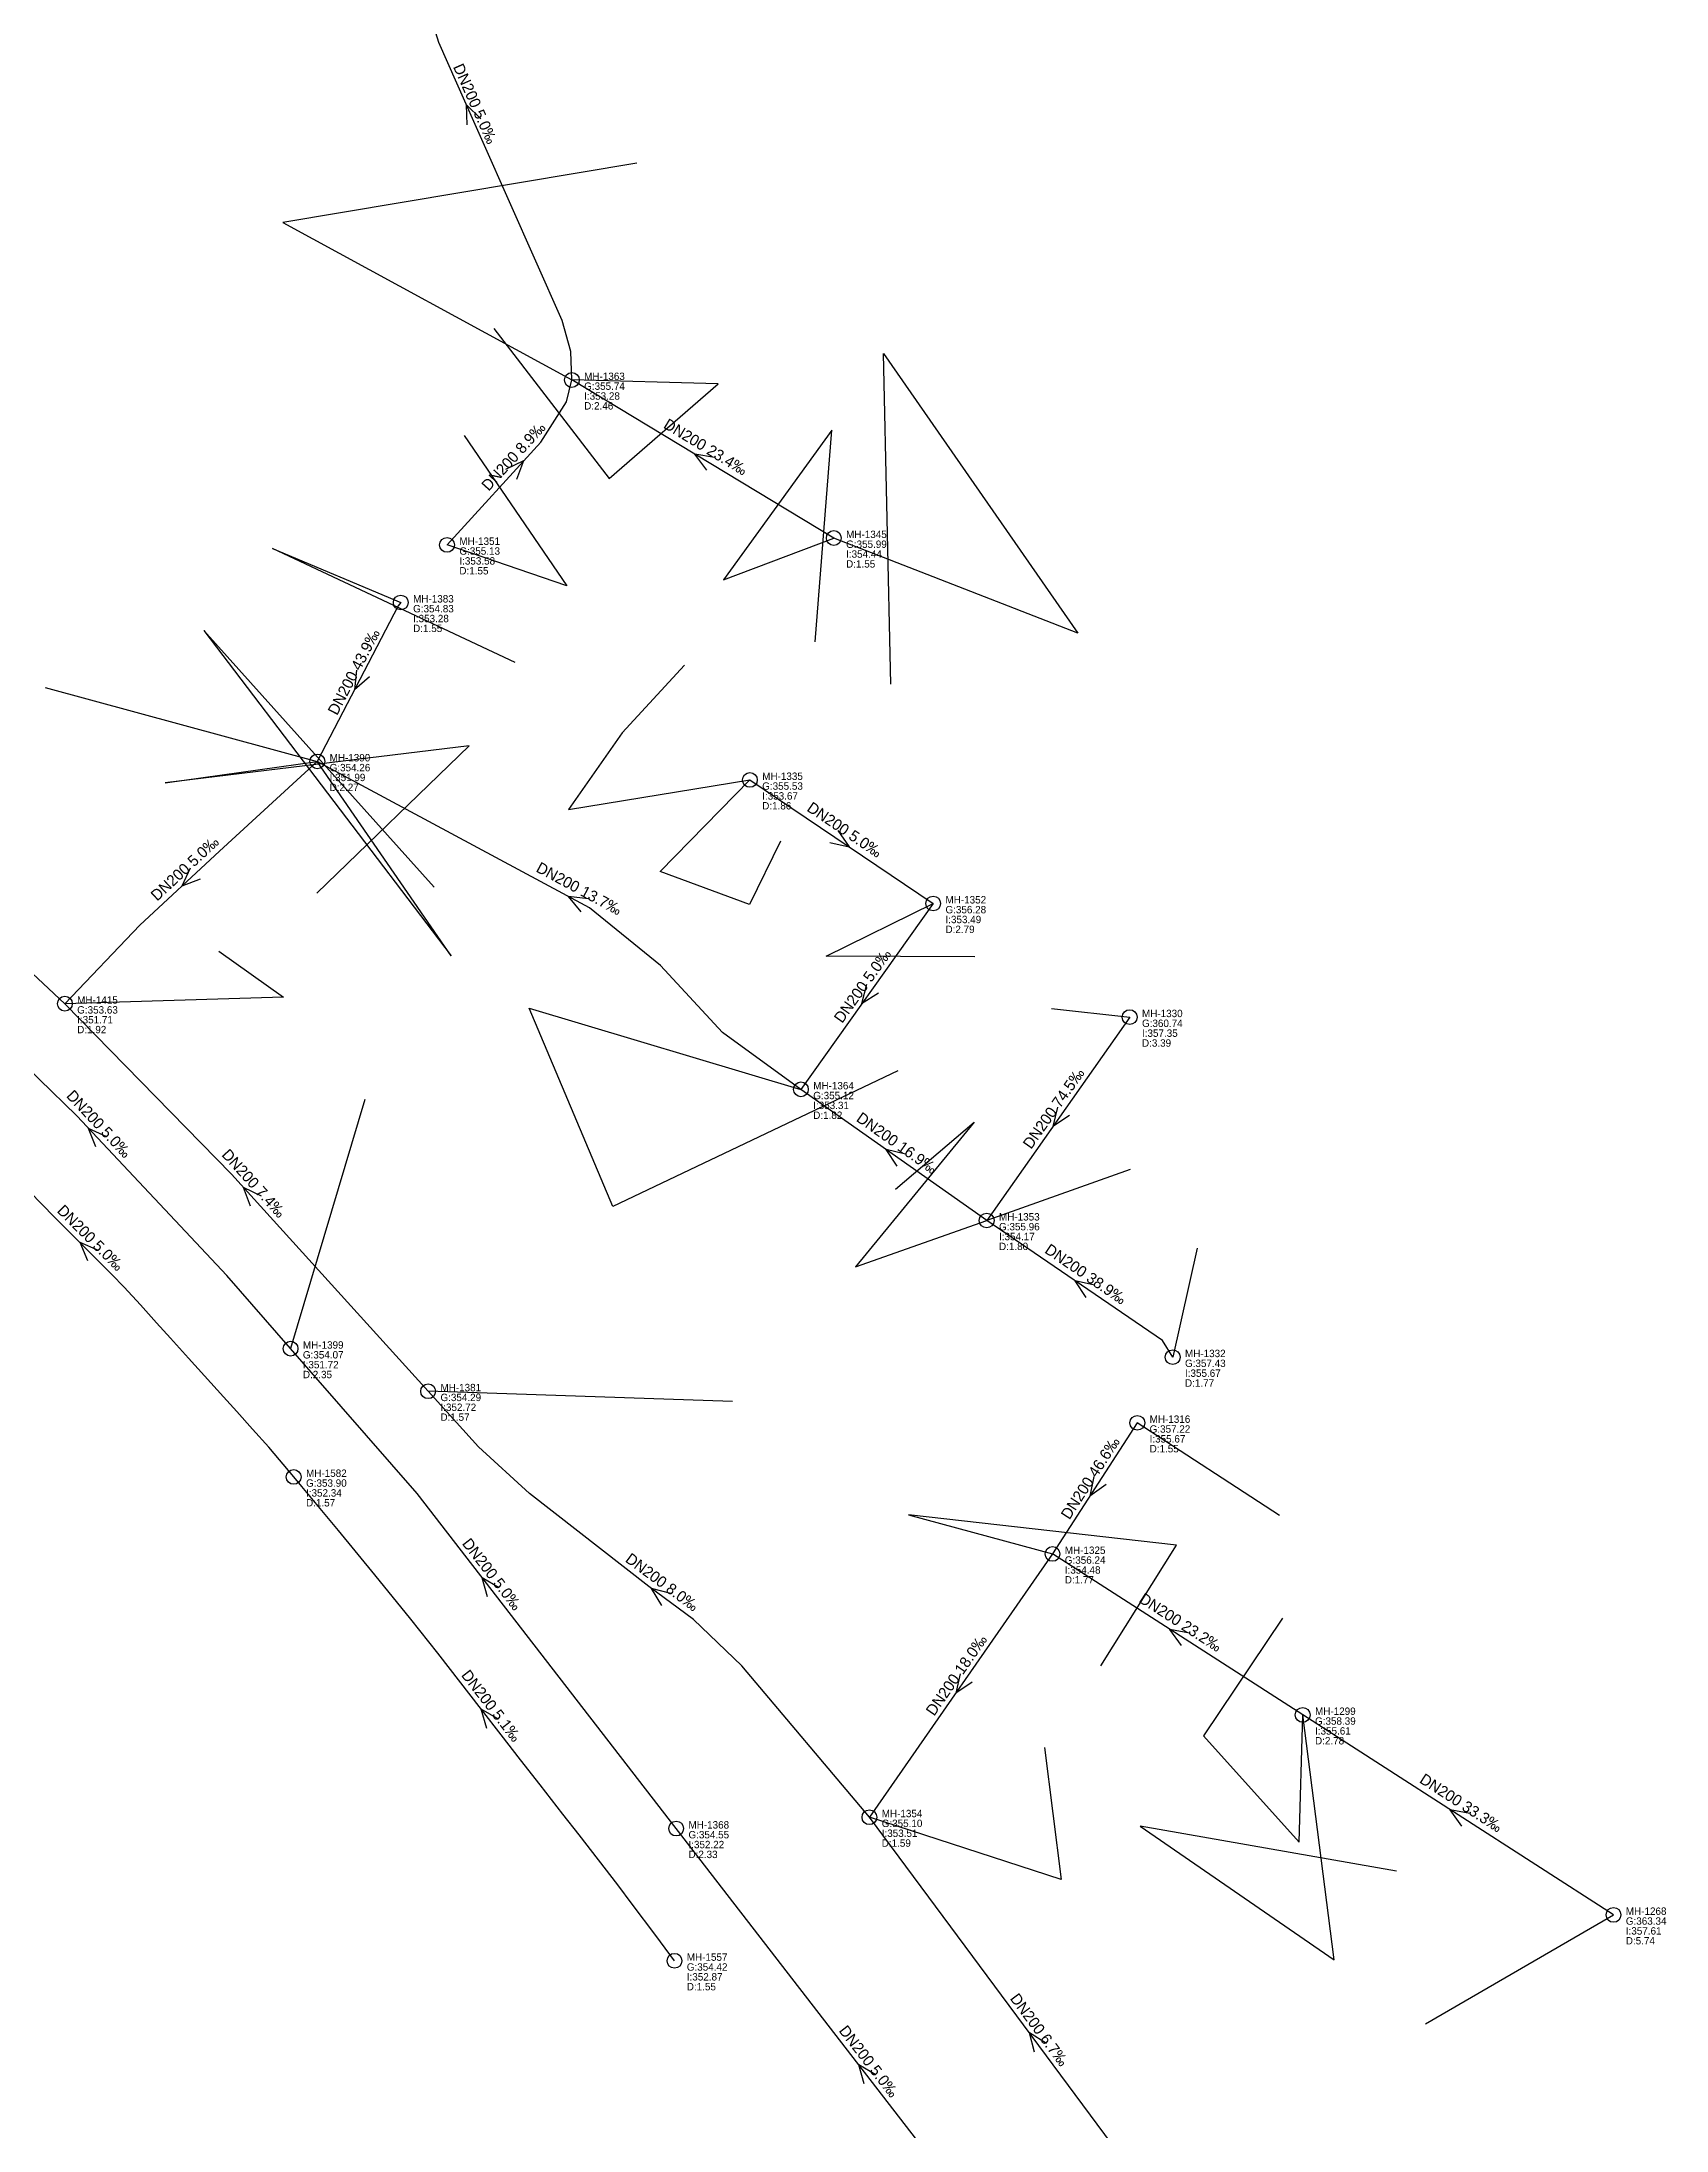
# Model space of a CAD drawing. Header units: metres. Extents: x 449900 to 451990, y 2566732 to 2570847.
# Drawn here: x 451104.5 to 451368.2, y 2566924.2 to 2567263.4 of the extents above; entities that cross this region are included whole.
import ezdxf
from ezdxf.enums import TextEntityAlignment as Align

# ---------------------------------------------------------------- set-up
doc = ezdxf.new("R2010")
doc.units = ezdxf.units.M
for name, color, linetype in [('SEW-LABEL', 2, 'Continuous'), ('SEW-MH', 7, 'Continuous'), ('SEW-MH-LABEL', 8, 'Continuous'), ('SEW-PIPE-DN200', 3, 'Continuous'), ('SEW-RIDER', 8, 'Continuous')]:
    doc.layers.add(name, color=color, linetype=linetype)

msp = doc.modelspace()

# ---------------------------------------------------------------- linework, layer by layer
at = {"layer": 'SEW-LABEL'}
for p, q in [((451173.56, 2567249.89), (451173.44, 2567253.12)), ((451175.76, 2567250.86), (451173.44, 2567253.12)), ((451179.83, 2567193.92), (451182.74, 2567195.33)), ((451181.61, 2567192.3), (451182.74, 2567195.33)), ((451212.47, 2567193.79), (451210.52, 2567196.37)), ((451213.71, 2567195.85), (451210.52, 2567196.37)), ((451155.57, 2567161.31), (451155.26, 2567158.09)), ((451157.7, 2567160.2), (451155.26, 2567158.09)), ((451232.41, 2567133.29), (451235.57, 2567132.61)), ((451233.75, 2567135.28), (451235.57, 2567132.61)), ((451128.6, 2567129.14), (451127.22, 2567126.22)), ((451130.23, 2567127.38), (451127.22, 2567126.22)), ((451192.07, 2567122.07), (451189.99, 2567124.55)), ((451193.2, 2567124.19), (451189.99, 2567124.55)), ((451238.36, 2567110.23), (451237.59, 2567107.09)), ((451240.31, 2567108.84), (451237.59, 2567107.09)), ((451269.37, 2567090.35), (451268.63, 2567087.21)), ((451271.34, 2567088.97), (451268.63, 2567087.21)), ((451113.29, 2567083.88), (451112.11, 2567086.89)), ((451115.04, 2567085.52), (451112.11, 2567086.89)), ((451243.34, 2567080.72), (451241.59, 2567083.43)), ((451244.73, 2567082.68), (451241.59, 2567083.43)), ((451138.38, 2567074.24), (451137.26, 2567077.27)), ((451140.16, 2567075.85), (451137.26, 2567077.27)), ((451112, 2567065.37), (451110.72, 2567068.34)), ((451113.69, 2567067.07), (451110.72, 2567068.34)), ((451274.03, 2567059.44), (451272.23, 2567062.12)), ((451275.38, 2567061.42), (451272.23, 2567062.12)), ((451275.26, 2567030.33), (451274.64, 2567027.16)), ((451277.28, 2567029.03), (451274.64, 2567027.16)), ((451176.87, 2567010.81), (451175.98, 2567013.91)), ((451178.77, 2567012.28), (451175.98, 2567013.91)), ((451205.17, 2567009.42), (451203.47, 2567012.16)), ((451206.6, 2567011.34), (451203.47, 2567012.16)), ((451289.49, 2567002.88), (451287.62, 2567005.51)), ((451290.79, 2567004.9), (451287.62, 2567005.51)), ((451253.58, 2566998.31), (451252.86, 2566995.16)), ((451255.55, 2566996.94), (451252.86, 2566995.16)), ((451176.75, 2566989.44), (451175.85, 2566992.54)), ((451178.64, 2566990.91), (451175.85, 2566992.54)), ((451335.03, 2566973.57), (451333.15, 2566976.2)), ((451336.33, 2566975.59), (451333.15, 2566976.2)), ((451265.66, 2566936.84), (451264.83, 2566939.97)), ((451267.58, 2566938.27), (451264.83, 2566939.97)), ((451238.02, 2566931.69), (451237.14, 2566934.79)), ((451239.92, 2566933.16), (451237.14, 2566934.79))]:
    msp.add_line(p, q, dxfattribs=at)
at = {"layer": 'SEW-MH'}
for centre in [(451190.55, 2567208.43), (451233.07, 2567182.76), (451170.29, 2567181.65), (451162.78, 2567172.29), (451149.23, 2567146.48), (451219.45, 2567143.48), (451249.2, 2567123.41), (451108.25, 2567107.13), (451281.1, 2567104.95), (451227.73, 2567093.22), (451257.89, 2567071.92), (451144.89, 2567051.11), (451288.08, 2567049.73), (451167.22, 2567044.19), (451282.34, 2567039.06), (451145.4, 2567030.28), (451268.57, 2567017.77), (451309.19, 2566991.63), (451207.48, 2566973.17), (451238.85, 2566975.01), (451359.64, 2566959.15), (451207.21, 2566951.69)]:
    msp.add_circle(centre, 1.2, dxfattribs=at)
at = {"layer": 'SEW-PIPE-DN200'}
for points in [[(451190.55, 2567208.43), (451190.37, 2567213.03), (451188.97, 2567218.08), (451171.89, 2567256.63), (451168.97, 2567263.24), (451159.53, 2567293.61), (451159.8, 2567295.88)], [(451170.29, 2567181.65), (451185.49, 2567198.35), (451189.69, 2567204.89), (451190.55, 2567208.43)], [(451233.07, 2567182.76), (451190.55, 2567208.43)], [(451162.78, 2567172.29), (451162.36, 2567171.77), (451149.23, 2567146.48)], [(451108.25, 2567107.13), (451056.25, 2567155.89)], [(451149.23, 2567146.48), (451133.33, 2567131.9), (451120.41, 2567119.88), (451108.25, 2567107.13)], [(451227.73, 2567093.22), (451215, 2567102.46), (451204.95, 2567113.31), (451193.44, 2567122.7), (451149.23, 2567146.48)], [(451219.45, 2567143.48), (451249.2, 2567123.41), (451249.2, 2567123.41)], [(451249.2, 2567123.41), (451227.73, 2567093.22)], [(451144.89, 2567051.11), (451134.53, 2567062.99), (451110.22, 2567088.91), (451079.55, 2567118.69)], [(451167.22, 2567044.19), (451135.28, 2567079.46), (451108.25, 2567107.13)], [(451145.4, 2567030.28), (451141.36, 2567035.11), (451138.73, 2567038.04), (451136.14, 2567040.92), (451134.01, 2567043.27), (451130.94, 2567046.68), (451128.34, 2567049.55), (451125.41, 2567052.79), (451123.15, 2567055.31), (451120.53, 2567058.2), (451117.87, 2567061.08), (451115.89, 2567063.15), (451112.38, 2567066.68), (451109.1, 2567069.94), (451106.91, 2567072.14), (451104.21, 2567074.9), (451101.53, 2567077.67), (451098.86, 2567080.47), (451096.17, 2567083.3), (451089.55, 2567089.92), (451079.7, 2567099.61), (451076.48, 2567102.68)], [(451281.1, 2567104.95), (451257.89, 2567071.92)], [(451257.89, 2567071.92), (451227.73, 2567093.22)], [(451288.08, 2567049.73), (451286.42, 2567052.42), (451257.89, 2567071.92)], [(451207.48, 2566973.17), (451165.43, 2567027.56), (451144.89, 2567051.11)], [(451238.85, 2566975.01), (451218.12, 2566999.58), (451210.31, 2567007.11), (451203.05, 2567012.48), (451183.67, 2567027.58), (451175.42, 2567035.14), (451167.22, 2567044.19)], [(451282.34, 2567039.06), (451268.57, 2567017.77)], [(451207.21, 2566951.69), (451204.16, 2566955.82), (451200.36, 2566960.9), (451197.99, 2566964.02), (451194.86, 2566968.09), (451191.71, 2566972.16), (451189.09, 2566975.52), (451185.39, 2566980.28), (451182.23, 2566984.35), (451179.07, 2566988.41), (451175.9, 2566992.48), (451168.79, 2567001.67), (451164.43, 2567007.16), (451158.57, 2567014.39), (451152.65, 2567021.57), (451146.7, 2567028.73), (451145.4, 2567030.28)], [(451268.57, 2567017.77), (451238.85, 2566975.01)], [(451309.19, 2566991.63), (451268.57, 2567017.77)], [(451359.64, 2566959.15), (451309.19, 2566991.63)], [(451292.6, 2566902.52), (451238.85, 2566975.01)], [(451268.63, 2566894.05), (451207.48, 2566973.17)]]:
    msp.add_lwpolyline(points, dxfattribs=at)
at = {"layer": 'SEW-RIDER'}
for points in [[(451201.11, 2567243.67), (451143.62, 2567234.02), (451190.55, 2567208.43)], [(451177.89, 2567216.79), (451196.59, 2567192.42), (451214.28, 2567207.78), (451190.55, 2567208.43)], [(451242.31, 2567159.01), (451241.15, 2567212.74), (451272.71, 2567167.31), (451233.07, 2567182.76)], [(451173.06, 2567199.41), (451189.76, 2567175), (451170.29, 2567181.65)], [(451230.07, 2567165.92), (451232.76, 2567200.3), (451215.15, 2567175.98), (451233.07, 2567182.76)], [(451181.37, 2567162.56), (451141.94, 2567181.08), (451162.78, 2567172.29)], [(451168.2, 2567126.08), (451130.82, 2567167.76), (451170.97, 2567114.91), (451149.23, 2567146.48)], [(451208.83, 2567162.14), (451198.74, 2567151.1), (451189.98, 2567138.66), (451219.45, 2567143.48)], [(451105.03, 2567158.46), (451149.23, 2567146.48)], [(451149.17, 2567125.11), (451173.88, 2567149.01), (451124.53, 2567143.01), (451149.23, 2567146.48)], [(451224.42, 2567133.51), (451219.38, 2567123.22), (451204.9, 2567128.59), (451219.45, 2567143.48)], [(451255.99, 2567114.75), (451231.82, 2567114.83), (451249.2, 2567123.41)], [(451133.23, 2567115.68), (451143.72, 2567108.21), (451108.25, 2567107.13)], [(451243.46, 2567096.24), (451197.19, 2567074.21), (451183.61, 2567106.39), (451227.73, 2567093.22)], [(451268.42, 2567106.35), (451281.1, 2567104.95)], [(451156.93, 2567091.55), (451144.89, 2567051.11)], [(451243.11, 2567077.01), (451255.88, 2567087.89), (451236.62, 2567064.4), (451257.89, 2567071.92)], [(451281.17, 2567080.18), (451257.89, 2567071.92)], [(451292.06, 2567067.43), (451288.08, 2567049.73)], [(451216.61, 2567042.53), (451167.22, 2567044.19)], [(451305.41, 2567024.03), (451282.34, 2567039.06)], [(451276.41, 2566999.57), (451288.72, 2567019.17), (451245.21, 2567024.11), (451268.57, 2567017.77)], [(451305.92, 2567007.33), (451293.07, 2566988.2), (451308.61, 2566970.95), (451309.19, 2566991.63)], [(451324.43, 2566966.27), (451282.82, 2566973.56), (451314.29, 2566951.85), (451309.19, 2566991.63)], [(451267.26, 2566986.34), (451269.96, 2566964.89), (451238.85, 2566975.01)], [(451329.14, 2566941.45), (451359.64, 2566959.15)]]:
    msp.add_lwpolyline(points, dxfattribs=at)

# ---------------------------------------------------------------- texts
at = {"layer": 'SEW-LABEL'}
for s, rotation, p in [('DN200 5.0‰', 293.8943, (451174.05, 2567252.94)), ('DN200 8.9‰', 47.6916, (451181.73, 2567195.42)), ('DN200 23.4‰', 328.8763, (451211.81, 2567196.79)), ('DN200 43.9‰', 62.5623, (451155.95, 2567160.62)), ('DN200 5.0‰', -34.0074, (451234.33, 2567134.65)), ('DN200 5.0‰', 42.9422, (451128.32, 2567128.44)), ('DN200 13.7‰', 331.7232, (451191.31, 2567125.04)), ('DN200 5.0‰', 54.5846, (451238.46, 2567109.51)), ('DN200 74.5‰', 54.9151, (451269.49, 2567089.63)), ('DN200 5.0‰', 313.1738, (451113.14, 2567086.99)), ('DN200 16.9‰', 324.7675, (451242.81, 2567083.77)), ('DN200 7.4‰', 312.1706, (451138.26, 2567077.36)), ('DN200 5.0‰', 315.1238, (451111.78, 2567068.48)), ('DN200 38.9‰', 325.6579, (451273.46, 2567062.48)), ('DN200 46.6‰', 57.1187, (451275.46, 2567029.62)), ('DN200 5.0‰', 307.7022, (451176.9, 2567013.93)), ('DN200 8.0‰', 323.5184, (451204.68, 2567012.47)), ('DN200 23.2‰', 327.2316, (451288.88, 2567005.9)), ('DN200 18.0‰', 55.1953, (451253.71, 2566997.59)), ('DN200 5.1‰', 307.8533, (451176.77, 2566992.56)), ('DN200 33.3‰', 327.2316, (451334.42, 2566976.59)), ('DN200 6.7‰', 306.5594, (451265.73, 2566939.96)), ('DN200 5.0‰', 307.7022, (451238.06, 2566934.81))]:
    msp.add_text(s, height=1.8, rotation=rotation, dxfattribs=at).set_placement(p, align=Align.CENTER)
at = {"layer": 'SEW-MH-LABEL'}
for s, p in [('G:355.74', (451192.55, 2567206.83)), ('MH-1363', (451192.55, 2567208.43)), ('D:2.46', (451192.55, 2567203.63)), ('I:353.28', (451192.55, 2567205.23)), ('MH-1345', (451235.07, 2567182.76)), ('G:355.13', (451172.29, 2567180.05)), ('MH-1351', (451172.29, 2567181.65)), ('G:355.99', (451235.07, 2567181.16)), ('I:354.44', (451235.07, 2567179.56)), ('D:1.55', (451172.29, 2567176.85)), ('I:353.58', (451172.29, 2567178.45)), ('D:1.55', (451235.07, 2567177.96)), ('G:354.83', (451164.78, 2567170.69)), ('MH-1383', (451164.78, 2567172.29)), ('I:353.28', (451164.78, 2567169.09)), ('D:1.55', (451164.78, 2567167.49)), ('MH-1390', (451151.23, 2567146.48)), ('G:354.26', (451151.23, 2567144.88)), ('I:351.99', (451151.23, 2567143.28)), ('G:355.53', (451221.45, 2567141.88)), ('MH-1335', (451221.45, 2567143.48)), ('D:2.27', (451151.23, 2567141.68)), ('D:1.86', (451221.45, 2567138.68)), ('I:353.67', (451221.45, 2567140.28)), ('G:356.28', (451251.2, 2567121.81)), ('MH-1352', (451251.2, 2567123.41)), ('D:2.79', (451251.2, 2567118.61)), ('I:353.49', (451251.2, 2567120.21)), ('G:353.63', (451110.25, 2567105.53)), ('MH-1415', (451110.25, 2567107.13)), ('MH-1330', (451283.1, 2567104.95)), ('D:1.92', (451110.25, 2567102.33)), ('I:351.71', (451110.25, 2567103.93)), ('G:360.74', (451283.1, 2567103.35)), ('I:357.35', (451283.1, 2567101.75)), ('D:3.39', (451283.1, 2567100.15)), ('G:355.12', (451229.73, 2567091.62)), ('MH-1364', (451229.73, 2567093.22)), ('D:1.82', (451229.73, 2567088.42)), ('I:353.31', (451229.73, 2567090.02)), ('MH-1353', (451259.89, 2567071.92)), ('G:355.96', (451259.89, 2567070.32)), ('I:354.17', (451259.89, 2567068.72)), ('D:1.80', (451259.89, 2567067.12)), ('MH-1399', (451146.89, 2567051.11)), ('G:354.07', (451146.89, 2567049.51)), ('I:351.72', (451146.89, 2567047.91)), ('G:357.43', (451290.08, 2567048.13)), ('MH-1332', (451290.08, 2567049.73)), ('D:2.35', (451146.89, 2567046.31)), ('MH-1381', (451169.22, 2567044.19)), ('D:1.77', (451290.08, 2567044.93)), ('I:355.67', (451290.08, 2567046.53)), ('G:354.29', (451169.22, 2567042.59)), ('I:352.72', (451169.22, 2567040.99)), ('D:1.57', (451169.22, 2567039.39)), ('G:357.22', (451284.34, 2567037.46)), ('MH-1316', (451284.34, 2567039.06)), ('D:1.55', (451284.34, 2567034.26)), ('I:355.67', (451284.34, 2567035.86)), ('MH-1582', (451147.4, 2567030.28)), ('G:353.90', (451147.4, 2567028.68)), ('I:352.34', (451147.4, 2567027.08)), ('D:1.57', (451147.4, 2567025.48)), ('MH-1325', (451270.57, 2567017.77)), ('G:356.24', (451270.57, 2567016.17)), ('D:1.77', (451270.57, 2567012.97)), ('I:354.48', (451270.57, 2567014.57)), ('G:358.39', (451311.19, 2566990.03)), ('MH-1299', (451311.19, 2566991.63)), ('D:2.78', (451311.19, 2566986.83)), ('I:355.61', (451311.19, 2566988.43)), ('MH-1368', (451209.48, 2566973.17)), ('G:355.10', (451240.85, 2566973.41)), ('MH-1354', (451240.85, 2566975.01)), ('G:354.55', (451209.48, 2566971.57)), ('I:352.22', (451209.48, 2566969.97)), ('D:1.59', (451240.85, 2566970.21)), ('I:353.51', (451240.85, 2566971.81)), ('D:2.33', (451209.48, 2566968.37)), ('MH-1268', (451361.64, 2566959.15)), ('G:363.34', (451361.64, 2566957.55)), ('I:357.61', (451361.64, 2566955.95)), ('D:5.74', (451361.64, 2566954.35)), ('G:354.42', (451209.21, 2566950.09)), ('MH-1557', (451209.21, 2566951.69)), ('D:1.55', (451209.21, 2566946.89)), ('I:352.87', (451209.21, 2566948.49))]:
    msp.add_text(s, height=1.2, dxfattribs=at).set_placement(p)

doc.saveas('drawing.dxf')
